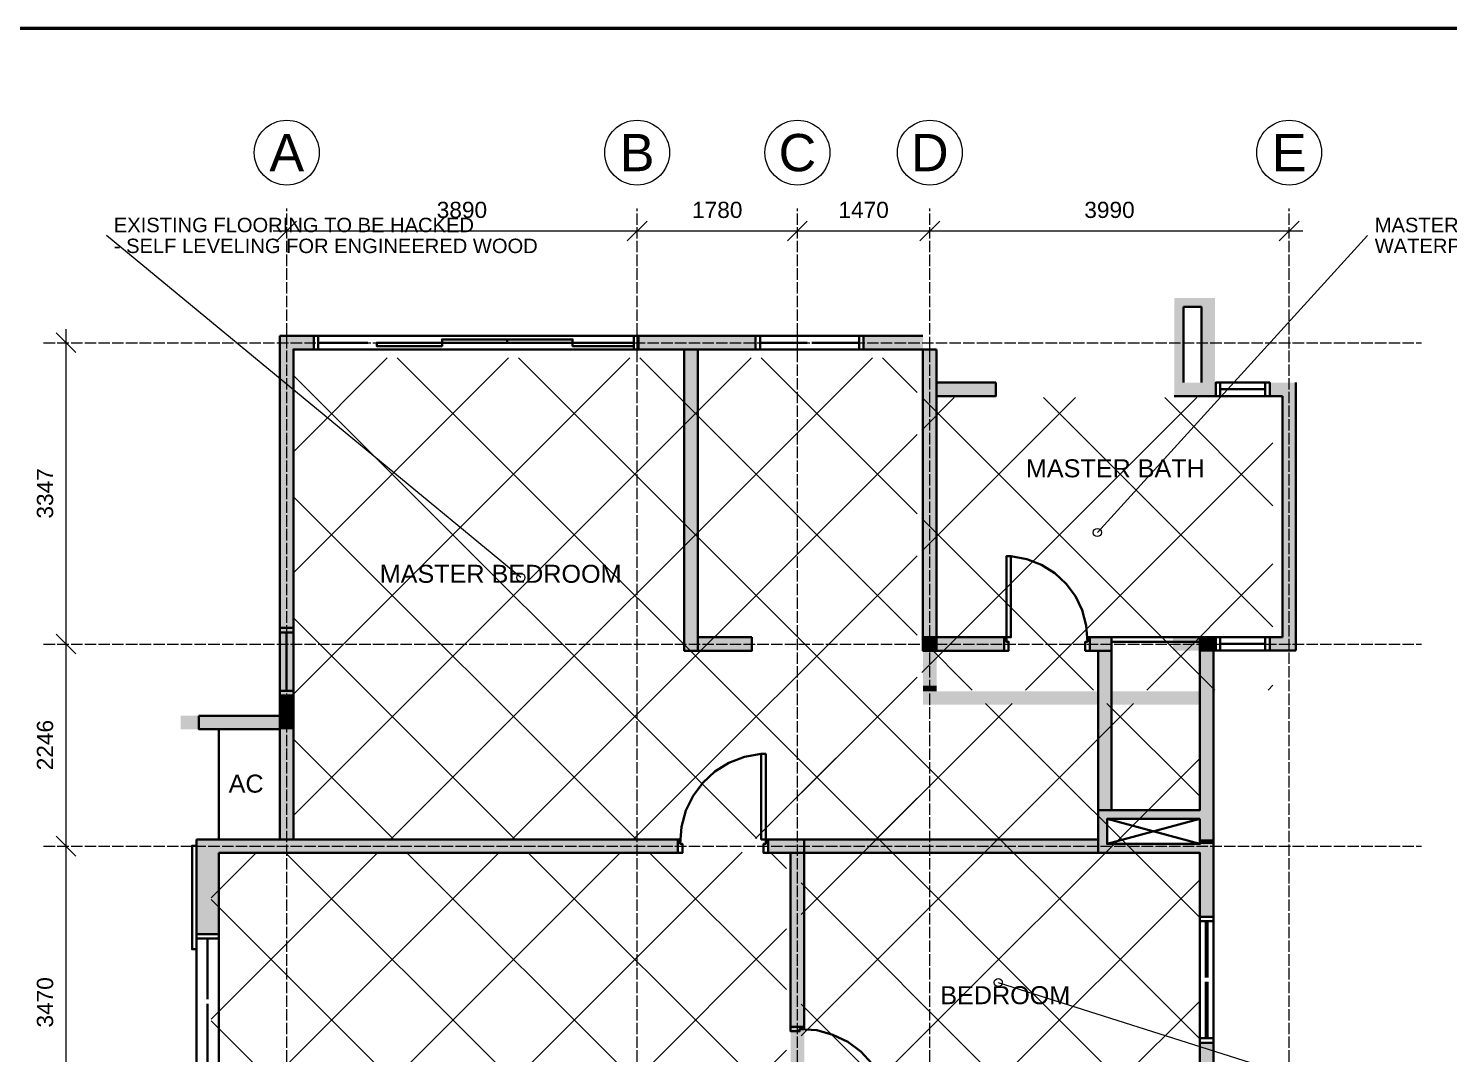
# Model space of a CAD drawing. Header units: millimetres. Extents: x 5 to 415, y 5 to 292.
# Drawn here: x 94.3 to 252, y 178.1 to 292 of the extents above; entities that cross this region are included whole.
import ezdxf
from ezdxf.enums import TextEntityAlignment as Align

# ---------------------------------------------------------------- set-up
doc = ezdxf.new("R2010")
doc.units = ezdxf.units.MM
doc.linetypes.add('DASHED', pattern=[1.524, 1.27, -0.254])
for name, color, linetype, lineweight in [('0-SHEET', 7, 'CONTINUOUS', 50), ('A-GRID', 8, 'DASHED', 13), ('A-GRID-TAG', 7, 'CONTINUOUS', 18), ('A-WALL', 250, 'CONTINUOUS', 35), ('A-WALL-DEMO', 1, 'DASHED', 35), ('A-WALL-FILL', 250, 'CONTINUOUS', 0), ('A-WALL-NEW', 5, 'CONTINUOUS', 35), ('I-DIM', 5, 'CONTINUOUS', 13), ('I-NOTE', 1, 'CONTINUOUS', 13), ('I-ROOM', 7, 'CONTINUOUS', 13)]:
    doc.layers.add(name, color=color, linetype=linetype, lineweight=lineweight)
doc.styles.get("Standard").update_dxf_attribs({"font": 'arial.ttf'})

msp = doc.modelspace()

# ---------------------------------------------------------------- hatches: boundary and pattern name
at = {"layer": 'A-WALL-DEMO'}
h = msp.add_hatch(color=1, dxfattribs=at)
h.dxf.hatch_style = 1
h.paths.add_polyline_path([(226.05, 262.06), (221.54, 262.06), (226.05, 261.06), (226.05, 262.06)])
h = msp.add_hatch(color=1, dxfattribs=at)
h.dxf.hatch_style = 1
h.paths.add_polyline_path([(221.54, 262.06), (226.05, 261.06), (221.54, 261.06), (221.54, 262.06)])
h = msp.add_hatch(color=1, dxfattribs=at)
h.dxf.hatch_style = 1
h.paths.add_polyline_path([(222.55, 261.06), (221.54, 261.06), (222.55, 252.66), (222.55, 261.06)])
h = msp.add_hatch(color=1, dxfattribs=at)
h.dxf.hatch_style = 1
h.paths.add_polyline_path([(221.54, 261.06), (222.55, 252.66), (221.54, 252.66), (221.54, 261.06)])
h = msp.add_hatch(color=1, dxfattribs=at)
h.dxf.hatch_style = 1
h.paths.add_polyline_path([(226.05, 261.06), (224.55, 261.06), (226.05, 252.66), (226.05, 261.06)])
h = msp.add_hatch(color=1, dxfattribs=at)
h.dxf.hatch_style = 1
h.paths.add_polyline_path([(224.55, 261.06), (226.05, 252.66), (224.55, 252.66), (224.55, 261.06)])
h = msp.add_hatch(color=1, dxfattribs=at)
h.dxf.hatch_style = 1
h.paths.add_polyline_path([(168.64, 256.33), (167.14, 256.33), (168.64, 222.86), (168.64, 256.33)])
h = msp.add_hatch(color=1, dxfattribs=at)
h.dxf.hatch_style = 1
h.paths.add_polyline_path([(167.14, 256.33), (168.64, 222.86), (167.14, 222.86), (167.14, 256.33)])
h = msp.add_hatch(color=1, dxfattribs=at)
h.dxf.hatch_style = 1
h.paths.add_polyline_path([(195.15, 256.33), (193.64, 256.33), (195.15, 224.36), (195.15, 256.33)])
h = msp.add_hatch(color=1, dxfattribs=at)
h.dxf.hatch_style = 1
h.paths.add_polyline_path([(193.64, 256.33), (195.15, 224.36), (193.64, 224.36), (193.64, 256.33)])
h = msp.add_hatch(color=1, dxfattribs=at)
h.dxf.hatch_style = 1
h.paths.add_polyline_path([(201.74, 252.66), (195.15, 252.66), (201.74, 251.16), (201.74, 252.66)])
h = msp.add_hatch(color=1, dxfattribs=at)
h.dxf.hatch_style = 1
h.paths.add_polyline_path([(195.15, 252.66), (201.74, 251.16), (195.15, 251.16), (195.15, 252.66)])
h = msp.add_hatch(color=1, dxfattribs=at)
h.dxf.hatch_style = 1
h.paths.add_polyline_path([(174.64, 224.36), (168.64, 224.36), (174.64, 222.86), (174.64, 224.36)])
h = msp.add_hatch(color=1, dxfattribs=at)
h.dxf.hatch_style = 1
h.paths.add_polyline_path([(168.64, 224.36), (174.64, 222.86), (168.64, 222.86), (168.64, 224.36)])
h = msp.add_hatch(color=1, dxfattribs=at)
h.dxf.hatch_style = 1
h.paths.add_polyline_path([(202.64, 224.36), (195.15, 224.36), (202.64, 222.86), (202.64, 224.36)])
h = msp.add_hatch(color=1, dxfattribs=at)
h.dxf.hatch_style = 1
h.paths.add_polyline_path([(195.15, 224.36), (202.64, 222.86), (195.15, 222.86), (195.15, 224.36)])
h = msp.add_hatch(color=1, dxfattribs=at)
h.dxf.hatch_style = 1
h.paths.add_polyline_path([(214.59, 224.38), (212.15, 224.38), (214.59, 222.86), (214.59, 224.38)])
h = msp.add_hatch(color=1, dxfattribs=at)
h.dxf.hatch_style = 1
h.paths.add_polyline_path([(212.15, 224.38), (214.59, 222.86), (212.15, 222.86), (212.15, 224.38)])
h = msp.add_hatch(color=1, dxfattribs=at)
h.dxf.hatch_style = 1
h.paths.add_polyline_path([(214.59, 222.86), (213.09, 222.86), (214.59, 205.17), (214.59, 222.86)])
h = msp.add_hatch(color=1, dxfattribs=at)
h.dxf.hatch_style = 1
h.paths.add_polyline_path([(213.09, 222.86), (214.59, 205.17), (213.09, 205.17), (213.09, 222.86)])
h = msp.add_hatch(color=1, dxfattribs=at)
h.dxf.hatch_style = 1
h.paths.add_polyline_path([(213.09, 201.9), (180.44, 201.9), (213.09, 200.4), (213.09, 201.9)])
h = msp.add_hatch(color=1, dxfattribs=at)
h.dxf.hatch_style = 1
h.paths.add_polyline_path([(180.44, 201.9), (213.09, 200.4), (180.44, 200.4), (180.44, 201.9)])
at = {"layer": 'A-WALL-FILL', "true_color": 0x4d4d4d}
h = msp.add_hatch(color=7, dxfattribs=at)
h.dxf.hatch_style = 1
h.paths.add_polyline_path([(226.05, 262.06), (221.54, 262.06), (226.05, 261.06), (226.05, 262.06)])
h = msp.add_hatch(color=7, dxfattribs=at)
h.dxf.hatch_style = 1
h.paths.add_polyline_path([(221.54, 262.06), (226.05, 261.06), (221.54, 261.06), (221.54, 262.06)])
h = msp.add_hatch(color=7, dxfattribs=at)
h.dxf.hatch_style = 1
h.paths.add_polyline_path([(222.55, 261.06), (221.54, 261.06), (222.55, 252.66), (222.55, 261.06)])
h = msp.add_hatch(color=7, dxfattribs=at)
h.dxf.hatch_style = 1
h.paths.add_polyline_path([(221.54, 261.06), (222.55, 252.66), (221.54, 252.66), (221.54, 261.06)])
h = msp.add_hatch(color=7, dxfattribs=at)
h.dxf.hatch_style = 1
h.paths.add_polyline_path([(226.05, 261.06), (224.55, 261.06), (226.05, 252.66), (226.05, 261.06)])
h = msp.add_hatch(color=7, dxfattribs=at)
h.dxf.hatch_style = 1
h.paths.add_polyline_path([(224.55, 261.06), (226.05, 252.66), (224.55, 252.66), (224.55, 261.06)])
h = msp.add_hatch(color=7, dxfattribs=at)
h.dxf.hatch_style = 1
h.paths.add_polyline_path([(125.99, 257.83), (122.24, 257.83), (125.99, 256.33), (125.99, 257.83)])
h = msp.add_hatch(color=7, dxfattribs=at)
h.dxf.hatch_style = 1
h.paths.add_polyline_path([(122.24, 257.83), (125.99, 256.33), (122.24, 256.33), (122.24, 257.83)])
h = msp.add_hatch(color=7, dxfattribs=at)
h.dxf.hatch_style = 1
h.paths.add_polyline_path([(175.04, 257.83), (162.04, 257.83), (175.04, 256.33), (175.04, 257.83)])
h = msp.add_hatch(color=7, dxfattribs=at)
h.dxf.hatch_style = 1
h.paths.add_polyline_path([(162.04, 257.83), (175.04, 256.33), (162.04, 256.33), (162.04, 257.83)])
h = msp.add_hatch(color=7, dxfattribs=at)
h.dxf.hatch_style = 1
h.paths.add_polyline_path([(193.64, 257.83), (187.04, 257.83), (193.64, 256.33), (193.64, 257.83)])
h = msp.add_hatch(color=7, dxfattribs=at)
h.dxf.hatch_style = 1
h.paths.add_polyline_path([(187.04, 257.83), (193.64, 256.33), (187.04, 256.33), (187.04, 257.83)])
h = msp.add_hatch(color=7, dxfattribs=at)
h.dxf.hatch_style = 1
h.paths.add_polyline_path([(123.74, 256.33), (122.24, 256.33), (123.74, 253.6), (123.74, 256.33)])
h = msp.add_hatch(color=7, dxfattribs=at)
h.dxf.hatch_style = 1
h.paths.add_polyline_path([(122.24, 256.33), (123.74, 253.6), (122.24, 253.6), (122.24, 256.33)])
h = msp.add_hatch(color=7, dxfattribs=at)
h.dxf.hatch_style = 1
h.paths.add_polyline_path([(168.64, 256.33), (167.14, 256.33), (168.64, 222.86), (168.64, 256.33)])
h = msp.add_hatch(color=7, dxfattribs=at)
h.dxf.hatch_style = 1
h.paths.add_polyline_path([(167.14, 256.33), (168.64, 222.86), (167.14, 222.86), (167.14, 256.33)])
h = msp.add_hatch(color=7, dxfattribs=at)
h.dxf.hatch_style = 1
h.paths.add_polyline_path([(195.15, 256.33), (193.64, 256.33), (195.15, 224.36), (195.15, 256.33)])
h = msp.add_hatch(color=7, dxfattribs=at)
h.dxf.hatch_style = 1
h.paths.add_polyline_path([(193.64, 256.33), (195.15, 224.36), (193.64, 224.36), (193.64, 256.33)])
h = msp.add_hatch(color=7, dxfattribs=at)
h.dxf.hatch_style = 1
h.paths.add_polyline_path([(123.74, 253.6), (122.24, 253.6), (123.74, 225.4), (123.74, 253.6)])
h = msp.add_hatch(color=7, dxfattribs=at)
h.dxf.hatch_style = 1
h.paths.add_polyline_path([(122.24, 253.6), (123.74, 225.4), (122.24, 225.4), (122.24, 253.6)])
h = msp.add_hatch(color=7, dxfattribs=at)
h.dxf.hatch_style = 1
h.paths.add_polyline_path([(201.74, 252.66), (195.15, 252.66), (201.74, 251.16), (201.74, 252.66)])
h = msp.add_hatch(color=7, dxfattribs=at)
h.dxf.hatch_style = 1
h.paths.add_polyline_path([(195.15, 252.66), (201.74, 251.16), (195.15, 251.16), (195.15, 252.66)])
h = msp.add_hatch(color=7, dxfattribs=at)
h.dxf.hatch_style = 1
h.paths.add_polyline_path([(226.15, 252.66), (221.54, 252.66), (226.15, 251.16), (226.15, 252.66)])
h = msp.add_hatch(color=7, dxfattribs=at)
h.dxf.hatch_style = 1
h.paths.add_polyline_path([(221.54, 252.66), (226.15, 251.16), (221.54, 251.16), (221.54, 252.66)])
h = msp.add_hatch(color=7, dxfattribs=at)
h.dxf.hatch_style = 1
h.paths.add_polyline_path([(235.04, 252.66), (232.14, 252.66), (235.04, 251.16), (235.04, 252.66)])
h = msp.add_hatch(color=7, dxfattribs=at)
h.dxf.hatch_style = 1
h.paths.add_polyline_path([(232.14, 252.66), (235.04, 251.16), (232.14, 251.16), (232.14, 252.66)])
h = msp.add_hatch(color=7, dxfattribs=at)
h.dxf.hatch_style = 1
h.paths.add_polyline_path([(235.04, 251.16), (233.54, 251.16), (235.04, 224.38), (235.04, 251.16)])
h = msp.add_hatch(color=7, dxfattribs=at)
h.dxf.hatch_style = 1
h.paths.add_polyline_path([(233.54, 251.16), (235.04, 224.38), (233.54, 224.38), (233.54, 251.16)])
h = msp.add_hatch(color=7, dxfattribs=at)
h.dxf.hatch_style = 1
h.paths.add_polyline_path([(174.64, 224.36), (168.64, 224.36), (174.64, 222.86), (174.64, 224.36)])
h = msp.add_hatch(color=7, dxfattribs=at)
h.dxf.hatch_style = 1
h.paths.add_polyline_path([(168.64, 224.36), (174.64, 222.86), (168.64, 222.86), (168.64, 224.36)])
h = msp.add_hatch(color=7, dxfattribs=at)
h.dxf.hatch_style = 1
h.paths.add_polyline_path([(195.15, 224.36), (193.64, 224.36), (195.15, 222.86), (195.15, 224.36)])
h = msp.add_hatch(color=7, dxfattribs=at)
h.dxf.hatch_style = 1
h.paths.add_polyline_path([(193.64, 224.36), (195.15, 222.86), (193.64, 222.86), (193.64, 224.36)])
h = msp.add_hatch(color=7, dxfattribs=at)
h.dxf.hatch_style = 1
h.paths.add_polyline_path([(202.64, 224.36), (195.15, 224.36), (202.64, 222.86), (202.64, 224.36)])
h = msp.add_hatch(color=7, dxfattribs=at)
h.dxf.hatch_style = 1
h.paths.add_polyline_path([(195.15, 224.36), (202.64, 222.86), (195.15, 222.86), (195.15, 224.36)])
h = msp.add_hatch(color=7, dxfattribs=at)
h.dxf.hatch_style = 1
h.paths.add_polyline_path([(214.59, 224.38), (212.15, 224.38), (214.59, 222.86), (214.59, 224.38)])
h = msp.add_hatch(color=7, dxfattribs=at)
h.dxf.hatch_style = 1
h.paths.add_polyline_path([(212.15, 224.38), (214.59, 222.86), (212.15, 222.86), (212.15, 224.38)])
h = msp.add_hatch(color=7, dxfattribs=at)
h.dxf.hatch_style = 1
h.paths.add_polyline_path([(226.15, 224.38), (224.39, 224.38), (226.15, 222.88), (226.15, 224.38)])
h = msp.add_hatch(color=7, dxfattribs=at)
h.dxf.hatch_style = 1
h.paths.add_polyline_path([(224.39, 224.38), (226.15, 222.88), (224.39, 222.88), (224.39, 224.38)])
h = msp.add_hatch(color=7, dxfattribs=at)
h.dxf.hatch_style = 1
h.paths.add_polyline_path([(235.04, 224.38), (232.14, 224.38), (235.04, 222.88), (235.04, 224.38)])
h = msp.add_hatch(color=7, dxfattribs=at)
h.dxf.hatch_style = 1
h.paths.add_polyline_path([(232.14, 224.38), (235.04, 222.88), (232.14, 222.88), (232.14, 224.38)])
h = msp.add_hatch(color=7, dxfattribs=at)
h.dxf.hatch_style = 1
h.paths.add_polyline_path([(214.59, 222.86), (213.09, 222.86), (214.59, 205.17), (214.59, 222.86)])
h = msp.add_hatch(color=7, dxfattribs=at)
h.dxf.hatch_style = 1
h.paths.add_polyline_path([(213.09, 222.86), (214.59, 205.17), (213.09, 205.17), (213.09, 222.86)])
h = msp.add_hatch(color=7, dxfattribs=at)
h.dxf.hatch_style = 1
h.paths.add_polyline_path([(225.89, 222.88), (224.39, 222.88), (225.89, 205.17), (225.89, 222.88)])
h = msp.add_hatch(color=7, dxfattribs=at)
h.dxf.hatch_style = 1
h.paths.add_polyline_path([(224.39, 222.88), (225.89, 205.17), (224.39, 205.17), (224.39, 222.88)])
h = msp.add_hatch(color=7, dxfattribs=at)
h.dxf.hatch_style = 1
h.paths.add_polyline_path([(123.74, 217.9), (122.24, 217.9), (123.74, 216.64), (123.74, 217.9)])
h = msp.add_hatch(color=7, dxfattribs=at)
h.dxf.hatch_style = 1
h.paths.add_polyline_path([(122.24, 217.9), (123.74, 216.64), (122.24, 216.64), (122.24, 217.9)])
h = msp.add_hatch(color=7, dxfattribs=at)
h.dxf.hatch_style = 1
h.paths.add_polyline_path([(123.74, 216.64), (122.24, 216.64), (123.74, 215.64), (123.74, 216.64)])
h = msp.add_hatch(color=7, dxfattribs=at)
h.dxf.hatch_style = 1
h.paths.add_polyline_path([(122.24, 216.64), (123.74, 215.64), (122.24, 215.64), (122.24, 216.64)])
h = msp.add_hatch(color=7, dxfattribs=at)
h.dxf.hatch_style = 1
h.paths.add_polyline_path([(122.24, 215.64), (113.24, 215.64), (122.24, 214.14), (122.24, 215.64)])
h = msp.add_hatch(color=7, dxfattribs=at)
h.dxf.hatch_style = 1
h.paths.add_polyline_path([(113.24, 215.64), (122.24, 214.14), (113.24, 214.14), (113.24, 215.64)])
h = msp.add_hatch(color=7, dxfattribs=at)
h.dxf.hatch_style = 1
h.paths.add_polyline_path([(123.74, 215.64), (122.24, 215.64), (123.74, 214.14), (123.74, 215.64)])
h = msp.add_hatch(color=7, dxfattribs=at)
h.dxf.hatch_style = 1
h.paths.add_polyline_path([(122.24, 215.64), (123.74, 214.14), (122.24, 214.14), (122.24, 215.64)])
h = msp.add_hatch(color=7, dxfattribs=at)
h.dxf.hatch_style = 1
h.paths.add_polyline_path([(123.74, 214.14), (122.24, 214.14), (123.74, 201.9), (123.74, 214.14)])
h = msp.add_hatch(color=7, dxfattribs=at)
h.dxf.hatch_style = 1
h.paths.add_polyline_path([(122.24, 214.14), (123.74, 201.9), (122.24, 201.9), (122.24, 214.14)])
h = msp.add_hatch(color=7, dxfattribs=at)
h.dxf.hatch_style = 1
h.paths.add_polyline_path([(225.89, 205.17), (213.09, 205.17), (225.89, 204.18), (225.89, 205.17)])
h = msp.add_hatch(color=7, dxfattribs=at)
h.dxf.hatch_style = 1
h.paths.add_polyline_path([(213.09, 205.17), (225.89, 204.18), (213.09, 204.18), (213.09, 205.17)])
h = msp.add_hatch(color=7, dxfattribs=at)
h.dxf.hatch_style = 1
h.paths.add_polyline_path([(214.09, 204.18), (213.09, 204.18), (214.09, 201.4), (214.09, 204.18)])
h = msp.add_hatch(color=7, dxfattribs=at)
h.dxf.hatch_style = 1
h.paths.add_polyline_path([(213.09, 204.18), (214.09, 201.4), (213.09, 201.4), (213.09, 204.18)])
h = msp.add_hatch(color=7, dxfattribs=at)
h.dxf.hatch_style = 1
h.paths.add_polyline_path([(225.89, 204.18), (224.39, 204.18), (225.89, 201.9), (225.89, 204.18)])
h = msp.add_hatch(color=7, dxfattribs=at)
h.dxf.hatch_style = 1
h.paths.add_polyline_path([(224.39, 204.18), (225.89, 201.9), (224.39, 201.9), (224.39, 204.18)])
h = msp.add_hatch(color=7, dxfattribs=at)
h.dxf.hatch_style = 1
h.paths.add_polyline_path([(166.44, 201.9), (112.97, 201.9), (166.44, 200.4), (166.44, 201.9)])
h = msp.add_hatch(color=7, dxfattribs=at)
h.dxf.hatch_style = 1
h.paths.add_polyline_path([(112.97, 201.9), (166.44, 200.4), (112.97, 200.4), (112.97, 201.9)])
h = msp.add_hatch(color=7, dxfattribs=at)
h.dxf.hatch_style = 1
h.paths.add_polyline_path([(180.44, 201.9), (176.44, 201.9), (180.44, 200.4), (180.44, 201.9)])
h = msp.add_hatch(color=7, dxfattribs=at)
h.dxf.hatch_style = 1
h.paths.add_polyline_path([(176.44, 201.9), (180.44, 200.4), (176.44, 200.4), (176.44, 201.9)])
h = msp.add_hatch(color=7, dxfattribs=at)
h.dxf.hatch_style = 1
h.paths.add_polyline_path([(213.09, 201.9), (180.44, 201.9), (213.09, 200.4), (213.09, 201.9)])
h = msp.add_hatch(color=7, dxfattribs=at)
h.dxf.hatch_style = 1
h.paths.add_polyline_path([(180.44, 201.9), (213.09, 200.4), (180.44, 200.4), (180.44, 201.9)])
h = msp.add_hatch(color=7, dxfattribs=at)
h.dxf.hatch_style = 1
h.paths.add_polyline_path([(225.89, 201.9), (224.39, 201.9), (225.89, 201.4), (225.89, 201.9)])
h = msp.add_hatch(color=7, dxfattribs=at)
h.dxf.hatch_style = 1
h.paths.add_polyline_path([(224.39, 201.9), (225.89, 201.4), (224.39, 201.4), (224.39, 201.9)])
h = msp.add_hatch(color=7, dxfattribs=at)
h.dxf.hatch_style = 1
h.paths.add_polyline_path([(115.45, 200.4), (112.97, 200.4), (115.45, 191.39), (115.45, 200.4)])
h = msp.add_hatch(color=7, dxfattribs=at)
h.dxf.hatch_style = 1
h.paths.add_polyline_path([(112.97, 200.4), (115.45, 191.39), (112.97, 191.39), (112.97, 200.4)])
h = msp.add_hatch(color=7, dxfattribs=at)
h.dxf.hatch_style = 1
h.paths.add_polyline_path([(180.44, 200.4), (178.94, 200.4), (180.44, 181.09), (180.44, 200.4)])
h = msp.add_hatch(color=7, dxfattribs=at)
h.dxf.hatch_style = 1
h.paths.add_polyline_path([(178.94, 200.4), (180.44, 181.09), (178.94, 181.09), (178.94, 200.4)])
h = msp.add_hatch(color=7, dxfattribs=at)
h.dxf.hatch_style = 1
h.paths.add_polyline_path([(225.89, 201.4), (213.09, 201.4), (225.89, 200.4), (225.89, 201.4)])
h = msp.add_hatch(color=7, dxfattribs=at)
h.dxf.hatch_style = 1
h.paths.add_polyline_path([(213.09, 201.4), (225.89, 200.4), (213.09, 200.4), (213.09, 201.4)])
h = msp.add_hatch(color=7, dxfattribs=at)
h.dxf.hatch_style = 1
h.paths.add_polyline_path([(225.89, 200.4), (224.39, 200.4), (225.89, 193.32), (225.89, 200.4)])
h = msp.add_hatch(color=7, dxfattribs=at)
h.dxf.hatch_style = 1
h.paths.add_polyline_path([(224.39, 200.4), (225.89, 193.32), (224.39, 193.32), (224.39, 200.4)])
h = msp.add_hatch(color=7, dxfattribs=at)
h.dxf.hatch_style = 1
h.paths.add_polyline_path([(225.89, 179.32), (224.39, 179.32), (225.89, 171.24), (225.89, 179.32)])
h = msp.add_hatch(color=7, dxfattribs=at)
h.dxf.hatch_style = 1
h.paths.add_polyline_path([(224.39, 179.32), (225.89, 171.24), (224.39, 171.24), (224.39, 179.32)])
at = {"layer": 'A-WALL-NEW'}
h = msp.add_hatch(color=5, dxfattribs=at)
h.dxf.hatch_style = 1
h.paths.add_polyline_path([(195.15, 256.32), (193.65, 256.32), (195.15, 251.16), (195.15, 256.32)])
h = msp.add_hatch(color=5, dxfattribs=at)
h.dxf.hatch_style = 1
h.paths.add_polyline_path([(193.65, 256.32), (195.15, 251.16), (193.65, 251.16), (193.65, 256.32)])
h = msp.add_hatch(color=5, dxfattribs=at)
h.dxf.hatch_style = 1
h.paths.add_polyline_path([(195.15, 251.16), (193.65, 251.16), (195.15, 245.33), (195.15, 251.16)])
h = msp.add_hatch(color=5, dxfattribs=at)
h.dxf.hatch_style = 1
h.paths.add_polyline_path([(193.65, 251.16), (195.15, 245.33), (193.65, 245.33), (193.65, 251.16)])
h = msp.add_hatch(color=5, dxfattribs=at)
h.dxf.hatch_style = 1
h.paths.add_polyline_path([(195.15, 227.87), (193.65, 227.87), (195.15, 224.37), (195.15, 227.87)])
h = msp.add_hatch(color=5, dxfattribs=at)
h.dxf.hatch_style = 1
h.paths.add_polyline_path([(193.65, 227.87), (195.15, 224.37), (193.65, 224.37), (193.65, 227.87)])
h = msp.add_hatch(color=5, dxfattribs=at)
h.dxf.hatch_style = 1
h.paths.add_polyline_path([(123.74, 225.39), (122.24, 225.39), (123.74, 217.89), (123.74, 225.39)])
h = msp.add_hatch(color=5, dxfattribs=at)
h.dxf.hatch_style = 1
h.paths.add_polyline_path([(122.24, 225.39), (123.74, 217.89), (122.24, 217.89), (122.24, 225.39)])
h = msp.add_hatch(color=5, dxfattribs=at)
h.dxf.hatch_style = 1
h.paths.add_polyline_path([(195.15, 224.37), (193.65, 224.37), (195.15, 218.97), (195.15, 224.37)])
h = msp.add_hatch(color=5, dxfattribs=at)
h.dxf.hatch_style = 1
h.paths.add_polyline_path([(193.65, 224.37), (195.15, 218.97), (193.65, 218.97), (193.65, 224.37)])
h = msp.add_hatch(color=5, dxfattribs=at)
h.dxf.hatch_style = 1
h.paths.add_polyline_path([(224.4, 224.37), (221.4, 224.37), (224.4, 222.87), (224.4, 224.37)])
h = msp.add_hatch(color=5, dxfattribs=at)
h.dxf.hatch_style = 1
h.paths.add_polyline_path([(221.4, 224.37), (224.4, 222.87), (221.4, 222.87), (221.4, 224.37)])
h = msp.add_hatch(color=5, dxfattribs=at)
h.dxf.hatch_style = 1
h.paths.add_polyline_path([(195.15, 218.97), (193.65, 218.97), (195.15, 218.37), (195.15, 218.97)])
h = msp.add_hatch(color=5, dxfattribs=at)
h.dxf.hatch_style = 1
h.paths.add_polyline_path([(193.65, 218.97), (195.15, 218.37), (193.65, 218.37), (193.65, 218.97)])
h = msp.add_hatch(color=5, dxfattribs=at)
h.dxf.hatch_style = 1
h.paths.add_polyline_path([(224.4, 218.37), (193.65, 218.37), (224.4, 216.87), (224.4, 218.37)])
h = msp.add_hatch(color=5, dxfattribs=at)
h.dxf.hatch_style = 1
h.paths.add_polyline_path([(193.65, 218.37), (224.4, 216.87), (193.65, 216.87), (193.65, 218.37)])
h = msp.add_hatch(color=5, dxfattribs=at)
h.dxf.hatch_style = 1
h.paths.add_polyline_path([(113.23, 215.64), (111.24, 215.64), (113.23, 214.14), (113.23, 215.64)])
h = msp.add_hatch(color=5, dxfattribs=at)
h.dxf.hatch_style = 1
h.paths.add_polyline_path([(111.24, 215.64), (113.23, 214.14), (111.24, 214.14), (111.24, 215.64)])
h = msp.add_hatch(color=5, dxfattribs=at)
h.dxf.hatch_style = 1
h.paths.add_polyline_path([(180.45, 181.08), (178.95, 181.08), (180.45, 171.07), (180.45, 181.08)])
h = msp.add_hatch(color=5, dxfattribs=at)
h.dxf.hatch_style = 1
h.paths.add_polyline_path([(178.95, 181.08), (180.45, 171.07), (178.95, 171.07), (178.95, 181.08)])
at = {"layer": 'I-NOTE'}
h = msp.add_hatch(dxfattribs=at)
h.set_pattern_fill('ANSI37', scale=3)
h.paths.add_polyline_path([(123.7, 202), (193, 202), (193, 255.4), (123.7, 255.4)])
h = msp.add_hatch(dxfattribs=at)
h.set_pattern_fill('ANSI37', scale=3)
h.paths.add_polyline_path([(193.5, 218.5), (232.5, 218.5), (232.5, 251), (193.5, 251)])
h = msp.add_hatch(dxfattribs=at)
h.set_pattern_fill('ANSI37', scale=3)
h.paths.add_polyline_path([(180.1, 151), (224.4, 151), (224.4, 217), (180.1, 217)])
h = msp.add_hatch(dxfattribs=at)
h.set_pattern_fill('ANSI37', scale=3)
h.paths.add_polyline_path([(114.6, 168), (178.5, 168), (178.5, 200.5), (114.6, 200.5)])

# ---------------------------------------------------------------- linework, layer by layer
at = {"layer": '0-SHEET'}
msp.add_lwpolyline([(5, 5), (415, 5), (415, 292), (5, 292)], close=True, dxfattribs=at)
at = {"layer": 'A-GRID'}
for p, q in [((123, 37), (123, 272)), ((161.9, 37), (161.9, 272)), ((179.7, 37), (179.7, 272)), ((194.4, 37), (194.4, 272)), ((234.3, 37), (234.3, 272)), ((96, 257.08), (249, 257.08)), ((96, 223.61), (249, 223.61)), ((96, 201.15), (249, 201.15))]:
    msp.add_line(p, q, dxfattribs=at)
at = {"layer": 'A-GRID-TAG'}
for centre in [(123, 278.2), (161.9, 278.2), (179.7, 278.2), (194.4, 278.2), (234.3, 278.2)]:
    msp.add_circle(centre, 3.6, dxfattribs=at)
at = {"layer": 'A-WALL'}
for points in [[(222.55, 252.66), (222.55, 261.06)], [(222.55, 261.06), (224.55, 261.06), (224.55, 252.66)], [(122.24, 257.83), (193.64, 257.83)], [(122.24, 257.83), (122.24, 201.9)], [(123.74, 256.33), (125.99, 256.33), (125.99, 257.83), (125.99, 256.33)], [(126.5, 256.33), (125.99, 256.33), (125.99, 257.83), (126.5, 257.83), (126.5, 256.33)], [(126.5, 257.08), (131.99, 257.08)], [(132.99, 257.08), (161.55, 257.08)], [(140.24, 257.08), (140.24, 256.71), (132.99, 256.71), (132.99, 257.08), (140.24, 257.08)], [(147.49, 257.45), (147.49, 257.08), (140.24, 257.08), (140.24, 257.45), (147.49, 257.45)], [(147.49, 257.45), (147.49, 257.08), (154.74, 257.08), (154.74, 257.45), (147.49, 257.45)], [(154.74, 257.08), (154.74, 256.71), (161.55, 256.71), (161.55, 257.08), (154.74, 257.08)], [(162.04, 256.33), (161.55, 256.33), (161.55, 257.83), (162.04, 257.83), (162.04, 256.33)], [(162.04, 256.33), (162.04, 257.83)], [(175.04, 257.83), (175.04, 256.33)], [(175.55, 256.33), (175.04, 256.33), (175.04, 257.83), (175.55, 257.83), (175.55, 256.33)], [(180.79, 257.08), (175.55, 257.08)], [(186.54, 257.08), (181.29, 257.08)], [(187.04, 256.33), (186.54, 256.33), (186.54, 257.83), (187.04, 257.83), (187.04, 256.33)], [(187.04, 256.33), (187.04, 257.83)], [(123.74, 256.33), (168.64, 256.33)], [(123.74, 256.33), (123.74, 201.9)], [(123.74, 256.33), (167.14, 256.33)], [(167.14, 256.33), (123.74, 256.33)], [(193.64, 256.33), (123.74, 256.33), (123.74, 201.9), (166.69, 201.9)], [(168.64, 222.86), (168.64, 256.33), (167.14, 256.33), (167.14, 222.86), (168.64, 222.86)], [(168.64, 256.33), (195.15, 256.33)], [(193.64, 256.33), (193.64, 222.86)], [(203.14, 222.86), (193.64, 222.86), (193.64, 256.33)], [(195.15, 256.33), (195.15, 222.86)], [(201.74, 252.66), (201.74, 251.16), (195.15, 251.16), (195.15, 252.66), (201.74, 252.66)], [(232.14, 251.16), (232.14, 252.66), (226.15, 252.66), (226.15, 251.16), (232.14, 251.16)], [(226.65, 251.16), (226.15, 251.16), (226.15, 252.66), (226.65, 252.66), (226.65, 251.16)], [(232.14, 251.16), (231.64, 251.16), (231.64, 252.66), (232.14, 252.66), (232.14, 251.16)], [(235.04, 252.66), (235.04, 222.88)], [(233.54, 251.16), (221.54, 251.16)], [(226.65, 251.91), (231.64, 251.91)], [(233.54, 251.16), (233.54, 224.38)], [(203.4, 233.36), (203.4, 224.36), (202.9, 224.36), (202.9, 233.36), (203.4, 233.36)], [(211.9, 223.86), (211.77, 225.66), (211.31, 227.36), (210.56, 228.92), (209.53, 230.3), (208.27, 231.47), (206.81, 232.39), (205.17, 233.03), (203.39, 233.36)], [(122.24, 225.4), (123.74, 225.4)], [(122.24, 224.9), (122.24, 225.4), (123.74, 225.4), (123.74, 224.9), (122.24, 224.9)], [(122.99, 218.4), (122.99, 224.9)], [(167.14, 222.86), (174.64, 222.86), (174.64, 224.36)], [(174.64, 224.36), (168.64, 224.36), (168.64, 222.86), (174.64, 222.86)], [(203.4, 224.36), (193.64, 224.36)], [(202.64, 222.86), (202.64, 224.36), (202.9, 224.36), (202.9, 223.86), (203.14, 223.86), (203.14, 222.86), (202.64, 222.86)], [(212.15, 222.86), (212.15, 224.36), (211.89, 224.36), (211.89, 223.86), (211.65, 223.86), (211.65, 222.86), (212.15, 222.86)], [(214.59, 224.38), (211.89, 224.38)], [(224.39, 205.17), (214.59, 205.17), (214.59, 224.38), (211.89, 224.38)], [(214.59, 223.86), (214.59, 224.38), (224.39, 224.38), (224.39, 223.86), (214.59, 223.86)], [(224.39, 205.17), (214.59, 205.17), (214.59, 224.36)], [(233.54, 224.38), (224.39, 224.38)], [(224.39, 224.38), (224.39, 222.88), (224.39, 205.17)], [(224.39, 222.86), (224.39, 224.36)], [(226.15, 222.88), (226.15, 224.38)], [(226.65, 222.88), (226.15, 222.88), (226.15, 224.38), (226.65, 224.38), (226.65, 222.88)], [(232.14, 222.88), (231.64, 222.88), (231.64, 224.38), (232.14, 224.38), (232.14, 222.88)], [(233.54, 224.38), (232.14, 224.38), (232.14, 222.88)], [(193.64, 222.86), (202.64, 222.86)], [(200.39, 168.24), (200.39, 171.24), (224.39, 171.24), (224.39, 200.4), (213.09, 200.4), (213.09, 222.86), (211.65, 222.86)], [(211.65, 222.86), (214.59, 222.86)], [(213.09, 205.17), (213.09, 222.86)], [(235.04, 222.88), (224.39, 222.88)], [(225.89, 222.88), (225.89, 201.9)], [(226.65, 223.63), (231.64, 223.63)], [(122.24, 217.9), (122.24, 218.4), (123.74, 218.4), (123.74, 217.9), (122.24, 217.9)], [(123.74, 217.9), (122.24, 217.9)], [(113.24, 215.64), (122.24, 215.64), (122.24, 214.14), (113.24, 214.14), (113.24, 215.64)], [(115.45, 201.9), (115.45, 214.14)], [(175.69, 211.4), (173.81, 211.07), (172.08, 210.4), (170.53, 209.43), (169.2, 208.2), (168.11, 206.74), (167.31, 205.1), (166.83, 203.31), (166.69, 201.4)], [(175.69, 211.4), (175.69, 201.9), (176.19, 201.9), (176.19, 211.4), (175.69, 211.4)], [(213.09, 203.68), (213.09, 205.17)], [(224.39, 200.4), (213.09, 200.4), (213.09, 205.17), (224.39, 205.17), (213.09, 205.17)], [(213.09, 203.68), (213.09, 201.9)], [(224.39, 204.18), (224.39, 201.4), (214.09, 201.4), (214.09, 204.18), (224.39, 204.18)], [(224.39, 204.18), (214.09, 201.4)], [(214.09, 204.18), (224.39, 201.4)], [(224.39, 201.4), (224.39, 204.2)], [(166.44, 201.9), (112.97, 201.9)], [(112.97, 50.02), (112.97, 201.9)], [(166.44, 200.4), (166.44, 201.9)], [(166.44, 200.4), (166.44, 201.9), (166.69, 201.9), (166.69, 201.4), (166.94, 201.4), (166.94, 200.4), (166.44, 200.4)], [(175.69, 201.9), (180.44, 201.9), (180.44, 180.84)], [(176.44, 200.4), (176.44, 201.9), (176.19, 201.9), (176.19, 201.4), (175.94, 201.4), (175.94, 200.4), (176.44, 200.4)], [(176.44, 201.9), (176.44, 200.4), (180.44, 200.4), (180.44, 201.9), (176.44, 201.9)], [(180.44, 201.9), (180.44, 200.4), (213.09, 200.4), (213.09, 201.9), (180.44, 201.9)], [(225.89, 201.9), (225.89, 171.24)], [(112.97, 201.2), (112.49, 201.2), (112.49, 189.7), (112.97, 189.7)], [(166.44, 200.4), (115.45, 200.4)], [(115.45, 200.4), (115.45, 198.9)], [(115.45, 200.4), (115.45, 167.19), (162.65, 167.19), (162.65, 88.72), (180.33, 88.72), (180.33, 119.02), (191.94, 119.02), (191.94, 132.42), (178.94, 132.42), (178.94, 171.59)], [(166.94, 200.4), (115.45, 200.4)], [(178.94, 180.59), (178.94, 200.4), (175.94, 200.4)], [(224.39, 200.4), (178.94, 200.4)], [(178.94, 200.4), (178.94, 180.59)], [(178.94, 200.4), (178.94, 180.59)], [(180.44, 200.4), (180.44, 180.84)], [(224.39, 200.4), (219.9, 200.4)], [(224.39, 200.4), (224.39, 169.74)], [(224.39, 193.32), (224.39, 179.32), (225.89, 179.32), (225.89, 193.32), (224.39, 193.32)], [(225.89, 193.32), (225.89, 179.32), (224.39, 179.32), (224.39, 193.32), (225.89, 193.32)], [(225.89, 192.83), (225.89, 193.32), (224.39, 193.32), (224.39, 192.83), (225.89, 192.83)], [(225.05, 186.57), (225.05, 192.83)], [(225.24, 186.57), (225.24, 192.83)], [(115.45, 191.39), (112.97, 191.39)], [(112.97, 190.89), (112.97, 191.39), (115.45, 191.39), (115.45, 190.89), (112.97, 190.89)], [(114.21, 190.89), (114.21, 184.14)], [(225.05, 179.82), (225.05, 186.07)], [(225.24, 179.82), (225.24, 186.07)], [(114.21, 183.64), (114.21, 176.89)], [(178.94, 181.09), (180.44, 181.09), (180.44, 180.84), (179.94, 180.84), (179.94, 180.59), (178.94, 180.59), (178.94, 181.09)], [(180.44, 180.84), (180.44, 181.09), (178.94, 181.09), (178.94, 180.59)], [(189.94, 171.84), (189.6, 173.72), (188.93, 175.45), (187.96, 177), (186.73, 178.33), (185.28, 179.41), (183.64, 180.21), (181.85, 180.7), (179.94, 180.84)], [(225.89, 179.32), (225.89, 179.82), (224.39, 179.82), (224.39, 179.32), (225.89, 179.32)]]:
    msp.add_lwpolyline(points, dxfattribs=at)
at = {"layer": 'I-DIM'}
for p, q in [((121.9, 268.4), (124.1, 270.6)), ((160.8, 268.4), (163, 270.6)), ((160.8, 268.4), (163, 270.6)), ((178.6, 268.4), (180.8, 270.6)), ((178.6, 268.4), (180.8, 270.6)), ((193.3, 268.4), (195.5, 270.6)), ((193.3, 268.4), (195.5, 270.6)), ((233.2, 268.4), (235.4, 270.6)), ((121.5, 269.5), (163.4, 269.5)), ((160.4, 269.5), (181.2, 269.5)), ((178.2, 269.5), (195.9, 269.5)), ((192.9, 269.5), (235.8, 269.5)), ((99.6, 255.98), (97.4, 258.18)), ((98.5, 222.11), (98.5, 258.58)), ((99.6, 222.51), (97.4, 224.71)), ((99.6, 222.51), (97.4, 224.71)), ((98.5, 199.65), (98.5, 225.11)), ((99.6, 200.05), (97.4, 202.25)), ((99.6, 200.05), (97.4, 202.25)), ((98.5, 164.95), (98.5, 202.65))]:
    msp.add_line(p, q, dxfattribs=at)
at = {"layer": 'I-NOTE', "color": 1}
for p, q in [((149, 231), (103, 269)), ((213, 236), (243, 269)), ((202, 186), (243, 173))]:
    msp.add_line(p, q, dxfattribs=at)
for centre in [(213, 236), (149, 231), (202, 186)]:
    msp.add_circle(centre, 0.45, dxfattribs=at)

# ---------------------------------------------------------------- texts
at = {"layer": 'A-GRID-TAG'}
for s, p in [('A', (123, 278.2)), ('B', (161.9, 278.2)), ('C', (179.7, 278.2)), ('D', (194.4, 278.2)), ('E', (234.3, 278.2))]:
    msp.add_text(s, height=4.14, dxfattribs=at).set_placement(p, align=Align.MIDDLE_CENTER)
at = {"layer": 'I-DIM'}
for s, p in [('3890', (142.45, 270.4)), ('1780', (170.8, 270.4)), ('1470', (187.05, 270.4)), ('3990', (214.35, 270.4))]:
    msp.add_text(s, height=1.8, dxfattribs=at).set_placement(p, align=Align.BOTTOM_CENTER)
for s, p in [('3347', (97.6, 240.34)), ('2246', (97.6, 212.38)), ('3470', (97.6, 183.8))]:
    msp.add_text(s, height=1.8, rotation=90, dxfattribs=at).set_placement(p, align=Align.BOTTOM_CENTER)
at = {"layer": 'I-NOTE', "color": 1}
for s, p in [('EXISTING FLOORING TO BE HACKED', (103.8, 270.16)), ('MASTER BATH: HACK FLOOR & WALL TILES', (243.8, 270.16)), ('- SELF LEVELING FOR ENGINEERED WOOD', (103.8, 267.84)), ('WATERPROOFING + 72HR PONDING TEST', (243.8, 267.84))]:
    msp.add_text(s, height=1.6, dxfattribs=at).set_placement(p, align=Align.MIDDLE_LEFT)
at = {"layer": 'I-ROOM'}
for s, p in [('MASTER BATH', (215, 243.13)), ('MASTER BEDROOM', (146.75, 231.41)), ('AC', (118.49, 208.1)), ('BEDROOM', (202.78, 184.6))]:
    msp.add_text(s, height=2, dxfattribs=at).set_placement(p, align=Align.MIDDLE_CENTER)

doc.saveas('drawing.dxf')
